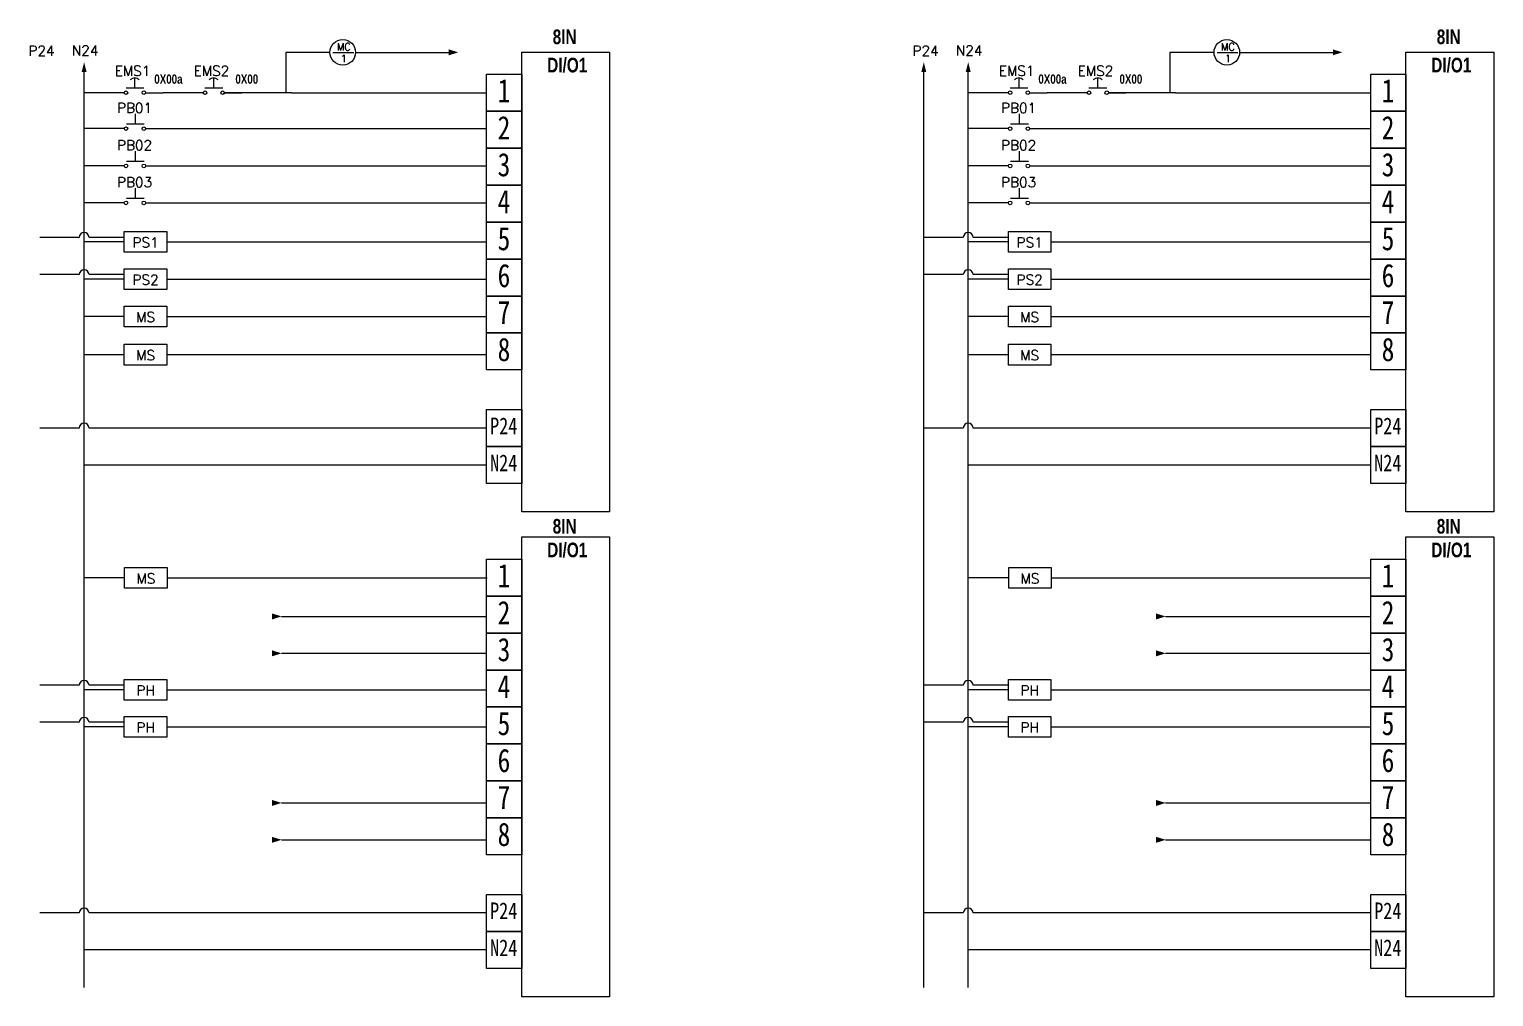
# Model space of a CAD drawing. Header units: millimetres. Extents: x -684 to 5961, y -1281 to 2539.
# Drawn here: x -415.6 to -195.8, y -35.6 to 109.7 of the extents above; entities that cross this region are included whole.
import ezdxf
from ezdxf.enums import TextEntityAlignment as Align

# ---------------------------------------------------------------- set-up
doc = ezdxf.new("R2010")
doc.units = ezdxf.units.MM
doc.header["$LTSCALE"] = 5
doc.header["$MEASUREMENT"] = 0
doc.layers.get('0').update_dxf_attribs({"linetype": 'CONTINUOUS'})
doc.styles.add('DAYUM', font='complex', dxfattribs={"bigfont": 'dayum'})
doc.styles.add('DAYUS', font='romanc.shx', dxfattribs={"height": 25, "bigfont": 'dayus.shx'})
doc.styles.get("Standard").update_dxf_attribs({"font": 'arialbd.ttf', "height": 15})
doc.styles.add('標楷體', font='', dxfattribs={"width": 0.8})
doc.styles.get('標楷體').set_extended_font_data('標楷體')

msp = doc.modelspace()

# ---------------------------------------------------------------- linework, layer by layer
at = {"color": 0, "linetype": 'Continuous'}
for p, q in [((-370.508, 106.228), (-377.154, 106.228)), ((-377.154, 106.228), (-377.154, 100.174)), ((-366.668, 106.228), (-352.675, 106.228)), ((-237.798, 106.228), (-244.445, 106.228)), ((-244.445, 106.228), (-244.445, 100.174)), ((-233.958, 106.228), (-219.965, 106.228)), ((-398.186, 100.174), (-395.57, 100.174)), ((-386.345, 100.174), (-383.729, 100.174)), ((-376.275, 100.174), (-346.988, 100.174)), ((-265.476, 100.174), (-262.86, 100.174)), ((-253.635, 100.174), (-251.019, 100.174)), ((-243.565, 100.174), (-214.278, 100.174)), ((-346.988, 44.269), (-407.411, 44.269)), ((-214.278, 44.269), (-274.701, 44.269)), ((-346.988, -28.531), (-407.411, -28.531)), ((-214.278, -28.531), (-274.701, -28.531))]:
    msp.add_line(p, q, dxfattribs=at)
for p, q in [((-370.059, 106.228), (-366.946, 106.228)), ((-237.349, 106.228), (-234.236, 106.228)), ((-407.411, -34.147), (-407.411, 103.3)), ((-399.786, 100.915), (-399.786, 102.394)), ((-387.946, 100.915), (-387.946, 102.394)), ((-281.366, -34.147), (-281.366, 103.3)), ((-274.701, -34.147), (-274.701, 103.3)), ((-267.076, 100.915), (-267.076, 102.394)), ((-255.236, 100.915), (-255.236, 102.394)), ((-401.387, 100.174), (-407.411, 100.174)), ((-401.12, 100.915), (-398.452, 100.915)), ((-389.546, 100.174), (-395.57, 100.174)), ((-389.279, 100.915), (-386.612, 100.915)), ((-376.275, 100.174), (-386.345, 100.174)), ((-268.677, 100.174), (-274.701, 100.174)), ((-268.41, 100.915), (-265.743, 100.915)), ((-256.836, 100.174), (-262.86, 100.174)), ((-256.57, 100.915), (-253.902, 100.915)), ((-243.565, 100.174), (-253.635, 100.174)), ((-399.718, 95.499), (-399.718, 96.979)), ((-267.008, 95.499), (-267.008, 96.979)), ((-401.387, 94.777), (-407.411, 94.777)), ((-401.052, 95.499), (-398.384, 95.499)), ((-398.186, 94.797), (-346.988, 94.803)), ((-268.677, 94.777), (-274.701, 94.777)), ((-268.342, 95.499), (-265.674, 95.499)), ((-265.477, 94.797), (-214.278, 94.803)), ((-399.717, 89.899), (-399.717, 91.379)), ((-267.007, 89.899), (-267.007, 91.379)), ((-401.386, 89.177), (-407.41, 89.177)), ((-401.051, 89.899), (-398.383, 89.899)), ((-398.186, 89.197), (-346.987, 89.203)), ((-268.676, 89.177), (-274.7, 89.177)), ((-268.341, 89.899), (-265.674, 89.899)), ((-265.476, 89.197), (-214.277, 89.203)), ((-399.717, 84.348), (-399.717, 85.827)), ((-267.007, 84.348), (-267.007, 85.827)), ((-401.385, 83.626), (-407.409, 83.626)), ((-401.05, 84.348), (-398.383, 84.348)), ((-398.185, 83.645), (-346.986, 83.652)), ((-268.676, 83.626), (-274.699, 83.626)), ((-268.341, 84.348), (-265.673, 84.348)), ((-265.475, 83.645), (-214.277, 83.652)), ((-408.145, 78.453), (-414.077, 78.453)), ((-401.387, 77.77), (-407.411, 77.77)), ((-401.387, 78.453), (-406.678, 78.453)), ((-394.985, 77.789), (-346.988, 77.789)), ((-275.435, 78.453), (-281.367, 78.453)), ((-268.677, 77.77), (-274.701, 77.77)), ((-268.677, 78.453), (-273.968, 78.453)), ((-262.275, 77.789), (-214.278, 77.789)), ((-408.145, 72.853), (-414.077, 72.853)), ((-401.387, 72.853), (-406.678, 72.853)), ((-275.435, 72.853), (-281.367, 72.853)), ((-268.677, 72.853), (-273.968, 72.853)), ((-401.387, 72.17), (-407.411, 72.17)), ((-394.985, 72.189), (-346.988, 72.189)), ((-268.677, 72.17), (-274.701, 72.17)), ((-262.275, 72.189), (-214.278, 72.189)), ((-401.387, 66.57), (-407.411, 66.57)), ((-394.985, 66.589), (-346.988, 66.589)), ((-268.677, 66.57), (-274.701, 66.57)), ((-262.275, 66.589), (-214.278, 66.589)), ((-401.387, 60.837), (-407.411, 60.837)), ((-394.985, 60.857), (-346.988, 60.857)), ((-268.677, 60.837), (-274.701, 60.837)), ((-262.275, 60.857), (-214.278, 60.857)), ((-408.145, 49.817), (-414.077, 49.817)), ((-346.988, 49.817), (-406.678, 49.817)), ((-275.435, 49.817), (-281.367, 49.817)), ((-214.278, 49.817), (-273.968, 49.817)), ((-401.335, 27.321), (-407.359, 27.321)), ((-394.933, 27.341), (-346.936, 27.341)), ((-268.625, 27.321), (-274.649, 27.321)), ((-262.223, 27.341), (-214.226, 27.341)), ((-377.77, 21.54), (-346.988, 21.54)), ((-245.06, 21.54), (-214.278, 21.54)), ((-377.77, 16.002), (-346.988, 16.002)), ((-245.06, 16.002), (-214.278, 16.002)), ((-408.145, 11.205), (-414.077, 11.205)), ((-401.387, 11.205), (-406.678, 11.205)), ((-275.435, 11.205), (-281.367, 11.205)), ((-268.677, 11.205), (-273.968, 11.205)), ((-401.387, 10.521), (-407.411, 10.521)), ((-394.985, 10.541), (-346.988, 10.541)), ((-268.677, 10.521), (-274.701, 10.521)), ((-262.275, 10.541), (-214.278, 10.541)), ((-408.145, 5.647), (-414.077, 5.647)), ((-401.387, 4.964), (-407.411, 4.964)), ((-401.387, 5.647), (-406.678, 5.647)), ((-394.985, 4.983), (-346.988, 4.983)), ((-275.435, 5.647), (-281.367, 5.647)), ((-268.677, 4.964), (-274.701, 4.964)), ((-268.677, 5.647), (-273.968, 5.647)), ((-262.275, 4.983), (-214.278, 4.983)), ((-377.77, -6.46), (-346.988, -6.46)), ((-245.06, -6.46), (-214.278, -6.46)), ((-377.77, -11.998), (-346.988, -11.998)), ((-245.06, -11.998), (-214.278, -11.998)), ((-408.145, -22.983), (-414.077, -22.983)), ((-346.988, -22.983), (-406.678, -22.983)), ((-275.435, -22.983), (-281.367, -22.983)), ((-214.278, -22.983), (-273.968, -22.983))]:
    msp.add_line(p, q)
for points in [[(-341.714, 106.274), (-328.526, 106.274), (-328.526, 37.245), (-341.714, 37.245)], [(-209.004, 106.274), (-195.816, 106.274), (-195.816, 37.245), (-209.004, 37.245)], [(-346.988, 102.941), (-341.714, 102.941), (-341.714, 97.392), (-346.988, 97.392)], [(-214.278, 102.941), (-209.004, 102.941), (-209.004, 97.392), (-214.278, 97.392)], [(-346.988, 97.392), (-341.714, 97.392), (-341.714, 91.843), (-346.988, 91.843)], [(-214.278, 97.392), (-209.004, 97.392), (-209.004, 91.843), (-214.278, 91.843)], [(-346.988, 91.843), (-341.714, 91.843), (-341.714, 86.294), (-346.988, 86.294)], [(-214.278, 91.843), (-209.004, 91.843), (-209.004, 86.294), (-214.278, 86.294)], [(-346.988, 86.294), (-341.714, 86.294), (-341.714, 80.745), (-346.988, 80.745)], [(-214.278, 86.294), (-209.004, 86.294), (-209.004, 80.745), (-214.278, 80.745)], [(-346.988, 80.745), (-341.714, 80.745), (-341.714, 75.196), (-346.988, 75.196)], [(-214.278, 80.745), (-209.004, 80.745), (-209.004, 75.196), (-214.278, 75.196)], [(-346.988, 75.196), (-341.714, 75.196), (-341.714, 69.647), (-346.988, 69.647)], [(-214.278, 75.196), (-209.004, 75.196), (-209.004, 69.647), (-214.278, 69.647)], [(-346.988, 69.647), (-341.714, 69.647), (-341.714, 64.099), (-346.988, 64.099)], [(-214.278, 69.647), (-209.004, 69.647), (-209.004, 64.099), (-214.278, 64.099)], [(-346.988, 64.099), (-341.714, 64.099), (-341.714, 58.55), (-346.988, 58.55)], [(-214.278, 64.099), (-209.004, 64.099), (-209.004, 58.55), (-214.278, 58.55)], [(-346.988, 52.592), (-341.714, 52.592), (-341.714, 47.043), (-346.988, 47.043)], [(-214.278, 52.592), (-209.004, 52.592), (-209.004, 47.043), (-214.278, 47.043)], [(-346.988, 47.043), (-341.714, 47.043), (-341.714, 41.494), (-346.988, 41.494)], [(-214.278, 47.043), (-209.004, 47.043), (-209.004, 41.494), (-214.278, 41.494)], [(-341.714, 33.474), (-328.526, 33.474), (-328.526, -35.555), (-341.714, -35.555)], [(-209.004, 33.474), (-195.816, 33.474), (-195.816, -35.555), (-209.004, -35.555)], [(-346.988, 30.141), (-341.714, 30.141), (-341.714, 24.592), (-346.988, 24.592)], [(-214.278, 30.141), (-209.004, 30.141), (-209.004, 24.592), (-214.278, 24.592)], [(-346.988, 24.592), (-341.714, 24.592), (-341.714, 19.043), (-346.988, 19.043)], [(-214.278, 24.592), (-209.004, 24.592), (-209.004, 19.043), (-214.278, 19.043)], [(-346.988, 19.043), (-341.714, 19.043), (-341.714, 13.494), (-346.988, 13.494)], [(-214.278, 19.043), (-209.004, 19.043), (-209.004, 13.494), (-214.278, 13.494)], [(-346.988, 13.494), (-341.714, 13.494), (-341.714, 7.945), (-346.988, 7.945)], [(-214.278, 13.494), (-209.004, 13.494), (-209.004, 7.945), (-214.278, 7.945)], [(-346.988, 7.945), (-341.714, 7.945), (-341.714, 2.396), (-346.988, 2.396)], [(-214.278, 7.945), (-209.004, 7.945), (-209.004, 2.396), (-214.278, 2.396)], [(-346.988, 2.396), (-341.714, 2.396), (-341.714, -3.153), (-346.988, -3.153)], [(-214.278, 2.396), (-209.004, 2.396), (-209.004, -3.153), (-214.278, -3.153)], [(-346.988, -3.153), (-341.714, -3.153), (-341.714, -8.701), (-346.988, -8.701)], [(-214.278, -3.153), (-209.004, -3.153), (-209.004, -8.701), (-214.278, -8.701)], [(-346.988, -8.701), (-341.714, -8.701), (-341.714, -14.25), (-346.988, -14.25)], [(-214.278, -8.701), (-209.004, -8.701), (-209.004, -14.25), (-214.278, -14.25)], [(-346.988, -20.208), (-341.714, -20.208), (-341.714, -25.757), (-346.988, -25.757)], [(-214.278, -20.208), (-209.004, -20.208), (-209.004, -25.757), (-214.278, -25.757)], [(-346.988, -25.757), (-341.714, -25.757), (-341.714, -31.306), (-346.988, -31.306)], [(-214.278, -25.757), (-209.004, -25.757), (-209.004, -31.306), (-214.278, -31.306)]]:
    msp.add_lwpolyline(points, close=True, dxfattribs=at)
for points in [[(-401.387, 79.329), (-394.985, 79.329), (-394.985, 76.211), (-401.387, 76.211)], [(-268.677, 79.329), (-262.275, 79.329), (-262.275, 76.211), (-268.677, 76.211)], [(-401.387, 73.729), (-394.985, 73.729), (-394.985, 70.611), (-401.387, 70.611)], [(-268.677, 73.729), (-262.275, 73.729), (-262.275, 70.611), (-268.677, 70.611)], [(-401.387, 68.129), (-394.985, 68.129), (-394.985, 65.011), (-401.387, 65.011)], [(-268.677, 68.129), (-262.275, 68.129), (-262.275, 65.011), (-268.677, 65.011)], [(-401.387, 62.396), (-394.985, 62.396), (-394.985, 59.278), (-401.387, 59.278)], [(-268.677, 62.396), (-262.275, 62.396), (-262.275, 59.278), (-268.677, 59.278)], [(-401.335, 28.88), (-394.933, 28.88), (-394.933, 25.762), (-401.335, 25.762)], [(-268.625, 28.88), (-262.223, 28.88), (-262.223, 25.762), (-268.625, 25.762)], [(-401.387, 12.08), (-394.985, 12.08), (-394.985, 8.962), (-401.387, 8.962)], [(-268.677, 12.08), (-262.275, 12.08), (-262.275, 8.962), (-268.677, 8.962)], [(-401.387, 6.523), (-394.985, 6.523), (-394.985, 3.404), (-401.387, 3.404)], [(-268.677, 6.523), (-262.275, 6.523), (-262.275, 3.404), (-268.677, 3.404)]]:
    msp.add_lwpolyline(points, close=True)
at = {"linetype": 'Continuous'}
for centre in [(-368.588, 106.228), (-235.878, 106.228)]:
    msp.add_circle(centre, 1.92, dxfattribs=at)
for centre in [(-401.12, 100.174), (-398.452, 100.174), (-389.279, 100.174), (-386.612, 100.174), (-268.41, 100.174), (-265.743, 100.174), (-256.57, 100.174), (-253.902, 100.174), (-401.12, 94.777), (-398.452, 94.777), (-268.41, 94.777), (-265.743, 94.777), (-401.119, 89.177), (-398.452, 89.177), (-268.41, 89.177), (-265.742, 89.177), (-401.119, 83.626), (-398.451, 83.626), (-268.409, 83.626), (-265.741, 83.626)]:
    msp.add_circle(centre, 0.267)
for centre, radius, start, end in [((-399.808, 101.439), 0.943, 45.35258, 135.35258), ((-387.967, 101.439), 0.943, 45.35258, 135.35258), ((-267.098, 101.439), 0.943, 45.35258, 135.35258), ((-255.257, 101.439), 0.943, 45.35258, 135.35258), ((-407.412, 78.453), 0.733, 0, 180), ((-274.702, 78.453), 0.733, 0, 180), ((-407.412, 72.853), 0.733, 0, 180), ((-274.702, 72.853), 0.733, 0, 180), ((-407.412, 49.817), 0.733, 0, 180), ((-274.702, 49.817), 0.733, 0, 180), ((-407.412, 11.205), 0.733, 0, 180), ((-274.702, 11.205), 0.733, 0, 180), ((-407.412, 5.647), 0.733, 0, 180), ((-274.702, 5.647), 0.733, 0, 180), ((-407.412, -22.983), 0.733, 0, 180), ((-274.702, -22.983), 0.733, 0, 180)]:
    msp.add_arc(centre, radius, start, end)
for points in [[(-351.244, 106.228), (-352.675, 105.786), (-352.675, 106.676), (-352.675, 106.228)], [(-218.535, 106.228), (-219.965, 105.786), (-219.965, 106.676), (-219.965, 106.228)], [(-407.775, 103.3), (-407.047, 103.3), (-407.411, 104.756)], [(-407.775, 103.3), (-407.047, 103.3), (-407.411, 104.756)], [(-281.73, 103.3), (-281.002, 103.3), (-281.366, 104.756)], [(-281.73, 103.3), (-281.002, 103.3), (-281.366, 104.756)], [(-275.065, 103.3), (-274.337, 103.3), (-274.701, 104.756)], [(-275.065, 103.3), (-274.337, 103.3), (-274.701, 104.756)], [(-377.77, 21.54), (-379.201, 21.982), (-379.201, 21.092), (-379.201, 21.54)], [(-245.06, 21.54), (-246.491, 21.982), (-246.491, 21.092), (-246.491, 21.54)], [(-377.77, 16.002), (-379.201, 16.445), (-379.201, 15.555), (-379.201, 16.002)], [(-245.06, 16.002), (-246.491, 16.445), (-246.491, 15.555), (-246.491, 16.002)], [(-377.77, -6.46), (-379.201, -6.018), (-379.201, -6.908), (-379.201, -6.46)], [(-245.06, -6.46), (-246.491, -6.018), (-246.491, -6.908), (-246.491, -6.46)], [(-377.77, -11.998), (-379.201, -11.555), (-379.201, -12.445), (-379.201, -11.998)], [(-245.06, -11.998), (-246.491, -11.555), (-246.491, -12.445), (-246.491, -11.998)]]:
    msp.add_solid(points)

# ---------------------------------------------------------------- texts
at = {"color": 2, "width": 0.75}
for s, p in [('8IN', (-337.076, 107.459)), ('8IN', (-204.366, 107.459)), ('DI/O1', (-337.898, 103.219)), ('DI/O1', (-205.189, 103.219)), ('8IN', (-337.076, 33.98)), ('8IN', (-204.366, 33.98)), ('DI/O1', (-337.898, 30.419)), ('DI/O1', (-205.189, 30.419))]:
    msp.add_text(s, height=2.2, dxfattribs=at).set_placement(p)
at = {"style": 'DAYUS'}
for s, p in [('P24', (-415.773, 105.704)), ('N24', (-409.26, 105.774)), ('P24', (-283.063, 105.704)), ('N24', (-276.55, 105.774))]:
    msp.add_text(s, height=1.5, dxfattribs=at).set_placement(p)
for s, height, style, p in [('MC', 1.089, 'DAYUM', (-368.423, 107.048)), ('1', 1.089, 'DAYUM', (-368.423, 105.322)), ('MC', 1.089, 'DAYUM', (-235.713, 107.048)), ('1', 1.089, 'DAYUM', (-235.713, 105.322)), ('EMS1', 1.5, 'DAYUS', (-400.146, 103.453)), ('EMS2', 1.5, 'DAYUS', (-388.305, 103.453)), ('EMS1', 1.5, 'DAYUS', (-267.436, 103.453)), ('EMS2', 1.5, 'DAYUS', (-255.596, 103.453)), ('PB01', 1.5, 'DAYUS', (-399.847, 97.884)), ('PB01', 1.5, 'DAYUS', (-267.137, 97.884)), ('PB02', 1.5, 'DAYUS', (-399.846, 92.284)), ('PB02', 1.5, 'DAYUS', (-267.136, 92.284)), ('PB03', 1.5, 'DAYUS', (-399.845, 86.733)), ('PB03', 1.5, 'DAYUS', (-267.135, 86.733)), ('PS1', 1.5, 'DAYUS', (-398.188, 77.685)), ('PS1', 1.5, 'DAYUS', (-265.478, 77.685)), ('PS2', 1.5, 'DAYUS', (-398.188, 72.085)), ('PS2', 1.5, 'DAYUS', (-265.478, 72.085)), ('MS', 1.5, 'DAYUS', (-398.188, 66.485)), ('MS', 1.5, 'DAYUS', (-265.478, 66.485)), ('MS', 1.5, 'DAYUS', (-398.188, 60.752)), ('MS', 1.5, 'DAYUS', (-265.478, 60.752)), ('MS', 1.5, 'DAYUS', (-398.136, 27.236)), ('MS', 1.5, 'DAYUS', (-265.426, 27.236)), ('PH', 1.5, 'DAYUS', (-398.188, 10.436)), ('PH', 1.5, 'DAYUS', (-265.478, 10.436)), ('PH', 1.5, 'DAYUS', (-398.188, 4.879)), ('PH', 1.5, 'DAYUS', (-265.478, 4.879))]:
    msp.add_text(s, height=height, dxfattribs=dict(style=style)).set_placement(p, align=Align.MIDDLE)
at = {"width": 0.75}
for s, p in [('0X00a', (-396.88, 101.512)), ('0X00', (-384.705, 101.512)), ('0X00a', (-264.17, 101.512)), ('0X00', (-251.995, 101.512))]:
    msp.add_text(s, height=1.4, dxfattribs=at).set_placement(p)
at = {"style": '標楷體', "width": 0.8}
for s, height, p in [('1', 3.5, (-345.342, 98.717)), ('1', 3.5, (-212.633, 98.717)), ('2', 3.5, (-345.342, 93.168)), ('2', 3.5, (-212.633, 93.168)), ('3', 3.5, (-345.342, 87.619)), ('3', 3.5, (-212.633, 87.619)), ('4', 3.5, (-345.342, 82.07)), ('4', 3.5, (-212.633, 82.07)), ('5', 3.5, (-345.342, 76.521)), ('5', 3.5, (-212.633, 76.521)), ('6', 3.5, (-345.342, 70.972)), ('6', 3.5, (-212.633, 70.972)), ('7', 3.5, (-345.342, 65.423)), ('7', 3.5, (-212.633, 65.423)), ('8', 3.5, (-345.342, 59.875)), ('8', 3.5, (-212.633, 59.875)), ('P24', 2.5, (-346.464, 48.897)), ('P24', 2.5, (-213.754, 48.897)), ('N24', 2.5, (-346.464, 43.348)), ('N24', 2.5, (-213.754, 43.348)), ('1', 3.5, (-345.342, 25.917)), ('1', 3.5, (-212.633, 25.917)), ('2', 3.5, (-345.342, 20.368)), ('2', 3.5, (-212.633, 20.368)), ('3', 3.5, (-345.342, 14.819)), ('3', 3.5, (-212.633, 14.819)), ('4', 3.5, (-345.342, 9.27)), ('4', 3.5, (-212.633, 9.27)), ('5', 3.5, (-345.342, 3.721)), ('5', 3.5, (-212.633, 3.721)), ('6', 3.5, (-345.342, -1.828)), ('6', 3.5, (-212.633, -1.828)), ('7', 3.5, (-345.342, -7.377)), ('7', 3.5, (-212.633, -7.377)), ('8', 3.5, (-345.342, -12.925)), ('8', 3.5, (-212.633, -12.925)), ('P24', 2.5, (-346.464, -23.903)), ('P24', 2.5, (-213.754, -23.903)), ('N24', 2.5, (-346.464, -29.452)), ('N24', 2.5, (-213.754, -29.452))]:
    msp.add_text(s, height=height, dxfattribs=at).set_placement(p)

doc.saveas('drawing.dxf')
